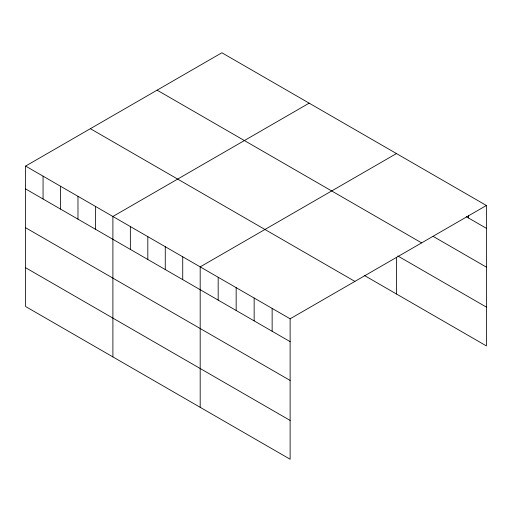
<?xml version="1.0" encoding="UTF-8"?>
<svg xmlns="http://www.w3.org/2000/svg" width="512" height="512" viewBox="0 0 512 512"><rect width="100%" height="100%" fill="white"/><g stroke="black" fill="none" stroke-linecap="round" stroke-linejoin="round"><path stroke-width="0.77" d="M25.6 166.08L290.125 318.803L290.125 459.238L25.6 306.515L25.6 166.08L221.875 52.762L486.4 205.485L486.4 345.92L364.23 275.386M309.165 103.155L112.896 216.474L112.896 356.915M396.461 153.555L200.186 266.874L200.186 407.315M290.125 318.803L486.4 205.485M466.336 216.742L486.4 228.326M433.126 236.378L486.4 267.13M157.101 90.157L421.632 242.88M397.843 255.987L486.4 307.117M90.368 128.685L354.899 281.408M25.6 188.922L290.125 341.645M25.6 227.725L290.125 380.448M25.6 267.712L290.125 420.435M468.41 215.578L468.41 217.939M396.461 257.517L396.461 293.997M272.141 308.416L272.141 331.258M254.15 298.029L254.15 320.87M236.166 287.642L236.166 310.49M218.176 277.261L218.176 300.102M182.726 256.794L182.726 279.635M165.267 246.714L165.267 269.555M147.814 236.634L147.814 259.475M130.355 226.554L130.355 249.395M95.437 206.394L95.437 229.235M77.978 196.314L77.978 219.155M60.518 186.234L60.518 209.082M43.059 176.154L43.059 199.002"/></g></svg>
